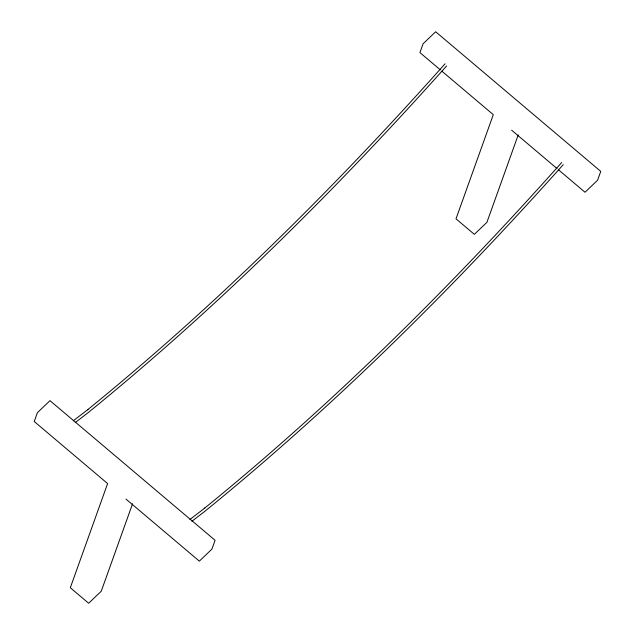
<?xml version="1.0" encoding="UTF-8"?>
<svg xmlns="http://www.w3.org/2000/svg" width="635" height="635" viewBox="0 0 635 635"><rect width="100%" height="100%" fill="white"/><g stroke="black" fill="none" stroke-linecap="round" stroke-linejoin="round"><path stroke-width="0.95" d="M132.548 503.785L101.251 591.217L88.662 603.25L70.318 587.732L107.617 483.568L34.242 421.505L37.394 412.686L49.982 400.653L215.082 540.298L211.923 549.108L199.342 561.142L125.96 499.078M518.231 134.882L486.926 222.313L474.345 234.347L456.001 218.829L493.3 114.665L441.857 71.152M445.064 63.786C334.685 187.682 216.392 305.07 87.566 409.813L88.067 409.416L73.215 420.822M446.603 65.945C335.947 190.008 217.4 307.578 88.328 412.512L75.247 422.577M561.729 162.473C451.35 286.369 333.058 403.749 204.232 508.492L204.74 508.095L189.889 519.501M563.277 164.624C452.612 288.687 334.066 406.257 204.994 511.191L191.913 521.256M440.349 69.874L419.918 52.602L423.077 43.783L435.658 31.75L600.758 171.394L597.606 180.205L585.018 192.246L558.546 169.847M511.643 130.183L557.03 168.569"/></g></svg>
